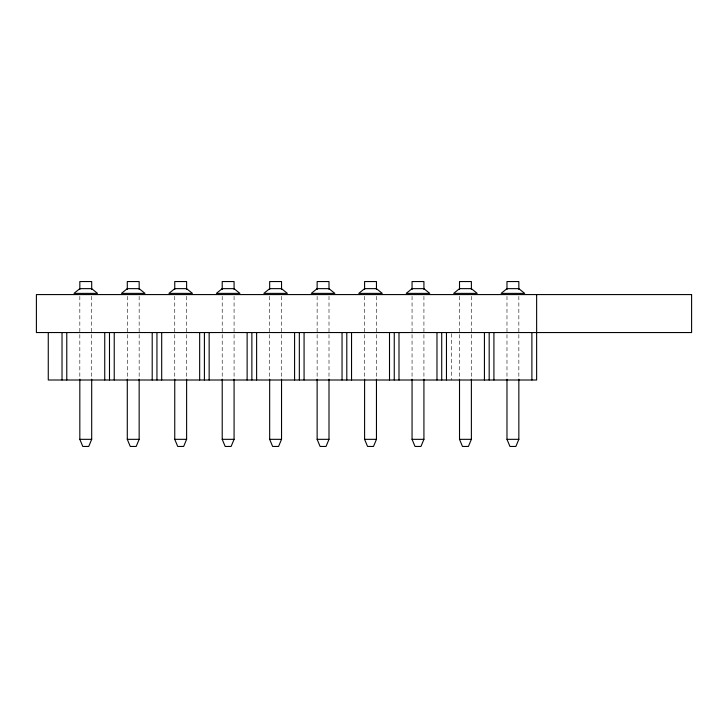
<?xml version="1.0" encoding="UTF-8"?>
<svg xmlns="http://www.w3.org/2000/svg" width="728" height="728" viewBox="0 0 728 728"><rect width="100%" height="100%" fill="white"/><g stroke="black" fill="none" stroke-linecap="round" stroke-linejoin="round"><path stroke-width="0.55" stroke-dasharray="3.64 2.73" d="M518.846 296.305L518.846 378.032M506.979 296.305L506.979 378.032M471.38 296.305L471.38 378.032M459.514 296.305L459.514 378.032M451.688 333.679L451.688 380.007M423.924 296.305L423.924 378.032M412.057 296.305L412.057 378.032M376.458 296.305L376.458 378.032M364.591 296.305L364.591 378.032M329.001 296.305L329.001 378.032M317.135 296.305L317.135 378.032M281.536 296.305L281.536 378.032M269.669 296.305L269.669 378.032M234.079 296.305L234.079 378.032M222.213 296.305L222.213 378.032M186.614 296.305L186.614 378.032M174.747 296.305L174.747 378.032M139.157 296.305L139.157 378.032M127.291 296.305L127.291 378.032M91.692 296.305L91.692 378.032M79.825 296.305L79.825 378.032"/><path stroke-width="1.09" d="M91.692 379.17L91.692 439.33L88.725 446.455L82.792 446.455L79.825 439.33L79.825 379.17M139.157 379.17L139.157 439.33L136.191 446.455L130.257 446.455L127.291 439.33L127.291 379.17M186.614 379.17L186.614 439.33L183.647 446.455L177.714 446.455L174.747 439.33L174.747 379.17M234.079 379.17L234.079 439.33L231.113 446.455L225.179 446.455L222.213 439.33L222.213 379.17M281.536 379.17L281.536 439.33L278.569 446.455L272.636 446.455L269.669 439.33L269.669 379.17M329.001 379.17L329.001 439.33L326.035 446.455L320.102 446.455L317.135 439.33L317.135 379.17M376.458 379.17L376.458 439.33L373.491 446.455L367.558 446.455L364.591 439.33L364.591 379.17M423.924 379.17L423.924 439.33L420.957 446.455L415.024 446.455L412.057 439.33L412.057 379.17M471.38 379.17L471.38 439.33L468.413 446.455L462.48 446.455L459.514 439.33L459.514 379.17M518.846 379.17L518.846 439.33L515.879 446.455L509.946 446.455L506.979 439.33L506.979 379.17M79.825 439.33L91.692 439.33M127.291 439.33L139.157 439.33M174.747 439.33L186.614 439.33M222.213 439.33L234.079 439.33M269.669 439.33L281.536 439.33M317.135 439.33L329.001 439.33M364.591 439.33L376.458 439.33M412.057 439.33L423.924 439.33M459.514 439.33L471.38 439.33M506.979 439.33L518.846 439.33M536.636 294.576L536.636 380.007L48.266 380.007L48.266 332.541M531.895 332.541L531.895 380.007M518.846 289.498L518.846 281.545L506.979 281.545L506.979 289.498M493.921 332.541L493.921 380.007M489.18 332.541L489.18 380.007M484.429 332.541L484.429 380.007M471.38 289.498L471.38 281.545L459.514 281.545L459.514 289.498M446.464 332.541L446.464 380.007M441.714 332.541L441.714 380.007M436.973 332.541L436.973 380.007M423.924 289.498L423.924 281.545L412.057 281.545L412.057 289.498M398.999 332.541L398.999 380.007M394.257 332.541L394.257 380.007M389.507 332.541L389.507 380.007M376.458 289.498L376.458 281.545L364.591 281.545L364.591 289.498M351.542 332.541L351.542 380.007M346.792 332.541L346.792 380.007M342.051 332.541L342.051 380.007M329.001 289.498L329.001 281.545L317.135 281.545L317.135 289.498M304.077 332.541L304.077 380.007M299.335 332.541L299.335 380.007M294.585 332.541L294.585 380.007M281.536 289.498L281.536 281.545L269.669 281.545L269.669 289.498M256.62 332.541L256.62 380.007M251.87 332.541L251.87 380.007M247.129 332.541L247.129 380.007M234.079 289.498L234.079 281.545L222.213 281.545L222.213 289.498M209.154 332.541L209.154 380.007M204.413 332.541L204.413 380.007M199.663 332.541L199.663 380.007M186.614 289.498L186.614 281.545L174.747 281.545L174.747 289.498M161.698 332.541L161.698 380.007M156.948 332.541L156.948 380.007M152.207 332.541L152.207 380.007M139.157 289.498L139.157 281.545L127.291 281.545L127.291 289.498M114.232 332.541L114.232 380.007M109.491 332.541L109.491 380.007M104.741 332.541L104.741 380.007M91.692 289.498L91.692 281.545L79.825 281.545L79.825 289.498M66.776 332.541L66.776 380.007M62.026 332.541L62.026 380.007M79.871 288.643L73.974 293.393L97.543 293.393L91.655 288.643L79.871 288.643M127.327 288.643L121.439 293.393L145.008 293.393L139.112 288.643L127.327 288.643M174.793 288.643L168.896 293.393L192.465 293.393L186.577 288.643L174.793 288.643M222.249 288.643L216.362 293.393L239.931 293.393L234.034 288.643L222.249 288.643M269.715 288.643L263.818 293.393L287.387 293.393L281.499 288.643L269.715 288.643M317.171 288.643L311.284 293.393L334.853 293.393L328.956 288.643L317.171 288.643M364.637 288.643L358.74 293.393L382.309 293.393L376.421 288.643L364.637 288.643M412.094 288.643L406.206 293.393L429.775 293.393L423.878 288.643L412.094 288.643M459.559 288.643L453.662 293.393L477.231 293.393L471.344 288.643L459.559 288.643M507.016 288.643L501.128 293.393L524.697 293.393L518.8 288.643L507.016 288.643M691.6 294.576L36.4 294.576L36.4 332.541L691.6 332.541L691.6 294.576"/></g></svg>
